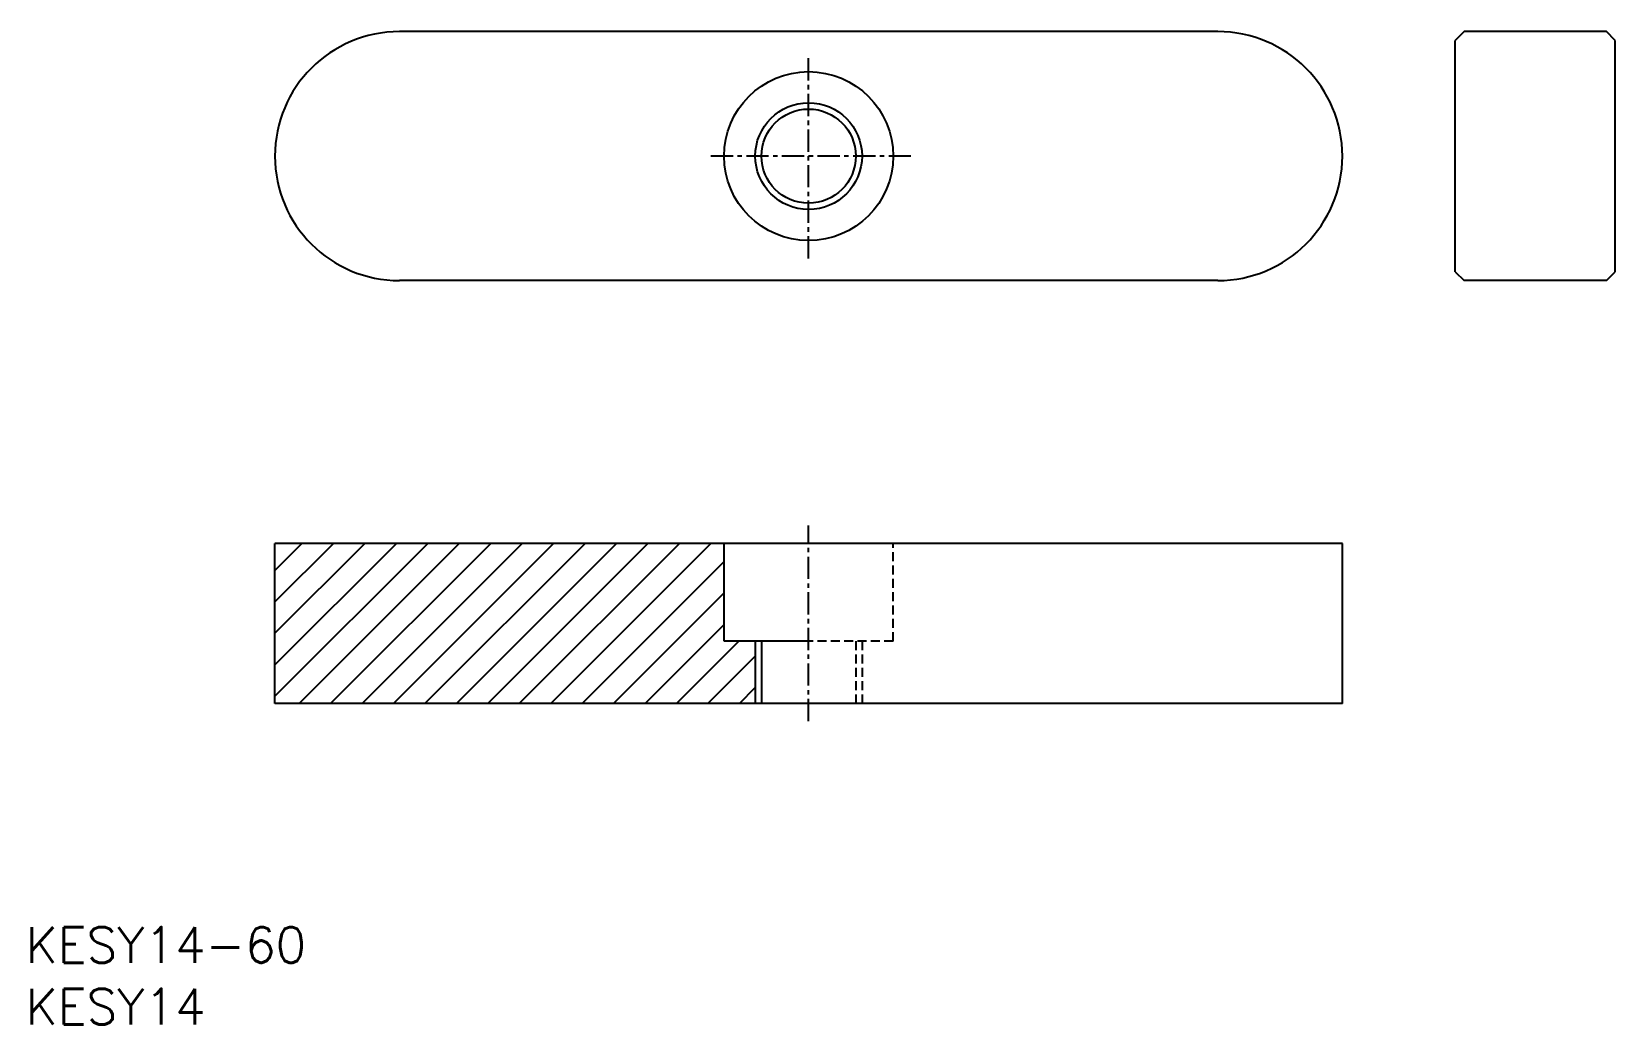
# Model space of a CAD drawing. Extents: x 96.1 to 185.1, y 126.7 to 182.5.
import ezdxf

# ---------------------------------------------------------------- set-up
doc = ezdxf.new("R2010")
doc.units = 0
doc.linetypes.add('CENTER', pattern=[2, 1.25, -0.25, 0.25, -0.25])
doc.linetypes.add('DASHED', pattern=[0.75, 0.5, -0.25])
doc.layers.get('0').update_dxf_attribs({"linetype": 'CONTINUOUS'})
doc.layers.add('CENTER', color=1, linetype='CENTER')
doc.styles.get("Standard").update_dxf_attribs({"font": 'txt.shx', "bigfont": 'bigfont.shx'})

# ---------------------------------------------------------------- blocks, each defined once
blk = doc.blocks.new('*X3')
at = {"color": 0, "linetype": 'CONTINUOUS'}
for p, q in [((109.78, 145.135), (118.374, 153.729)), ((109.78, 146.903), (116.606, 153.729)), ((109.78, 148.671), (114.838, 153.729)), ((109.78, 150.439), (113.071, 153.729)), ((109.78, 152.206), (111.303, 153.729)), ((111.142, 144.729), (120.142, 153.729)), ((112.909, 144.729), (121.909, 153.729)), ((114.677, 144.729), (123.677, 153.729)), ((116.445, 144.729), (125.445, 153.729)), ((118.213, 144.729), (127.213, 153.729)), ((119.981, 144.729), (128.981, 153.729)), ((121.748, 144.729), (130.748, 153.729)), ((123.516, 144.729), (132.516, 153.729)), ((125.284, 144.729), (134.284, 153.729)), ((127.052, 144.729), (135.03, 152.708)), ((128.819, 144.729), (135.03, 150.94)), ((130.587, 144.729), (135.03, 149.172)), ((132.355, 144.729), (135.855, 148.229)), ((134.123, 144.729), (136.78, 147.387)), ((135.89, 144.729), (136.78, 145.619))]:
    blk.add_line(p, q, dxfattribs=at)

msp = doc.modelspace()

# ---------------------------------------------------------------- linework, layer by layer
at = {"color": 7, "linetype": 'CONTINUOUS'}
for p, q in [((162.78, 182.51), (116.78, 182.51)), ((176.623, 182.51), (176.123, 182.01)), ((184.623, 182.51), (176.623, 182.51)), ((185.123, 182.01), (184.623, 182.51)), ((176.123, 169.01), (176.123, 182.01)), ((185.123, 169.01), (185.123, 182.01)), ((162.78, 168.51), (116.78, 168.51)), ((176.123, 169.01), (176.623, 168.51)), ((184.623, 168.51), (176.623, 168.51)), ((184.623, 168.51), (185.123, 169.01)), ((109.78, 144.729), (109.78, 153.729)), ((169.78, 153.729), (109.78, 153.729)), ((135.03, 148.229), (135.03, 153.729)), ((169.78, 144.729), (169.78, 153.729)), ((139.78, 148.229), (135.03, 148.229)), ((137.13, 148.229), (137.13, 144.729)), ((169.78, 144.729), (109.78, 144.729))]:
    msp.add_line(p, q, dxfattribs=at)
at = {"color": 3, "linetype": 'DASHED'}
for p, q in [((144.53, 148.229), (144.53, 153.729)), ((144.53, 148.229), (139.78, 148.229)), ((142.43, 148.229), (142.43, 144.729)), ((142.78, 148.229), (142.78, 144.729))]:
    msp.add_line(p, q, dxfattribs=at)
at = {"color": 3, "linetype": 'CONTINUOUS'}
msp.add_line((136.78, 148.229), (136.78, 144.729), dxfattribs=at)
at = {"color": 7, "linetype": 'CONTINUOUS'}
for radius in [4.75, 2.65]:
    msp.add_circle((139.78, 175.51), radius, dxfattribs=at)
at = {"color": 3, "linetype": 'CONTINUOUS'}
msp.add_circle((139.78, 175.51), 3, dxfattribs=at)
at = {"color": 7, "linetype": 'CONTINUOUS'}
for centre, start, end in [((116.78, 175.51), 90, 270), ((162.78, 175.51), 270, 90)]:
    msp.add_arc(centre, 7, start, end, dxfattribs=at)
at = {"layer": 'CENTER', "color": 1, "linetype": 'CENTER'}
for p, q in [((139.78, 169.76), (139.78, 181.26)), ((145.53, 175.51), (134.03, 175.51)), ((139.78, 143.729), (139.78, 154.729))]:
    msp.add_line(p, q, dxfattribs=at)

# ---------------------------------------------------------------- block references
at = {"color": 7, "linetype": 'CONTINUOUS'}
msp.add_blockref('*X3', (0, 0), dxfattribs=at)

# ---------------------------------------------------------------- texts
for s, p in [('KESY14-60', (95.766, 130.148)), ('KESY14', (95.766, 126.68))]:
    msp.add_text(s, height=2).set_placement(p)

doc.saveas('drawing.dxf')
